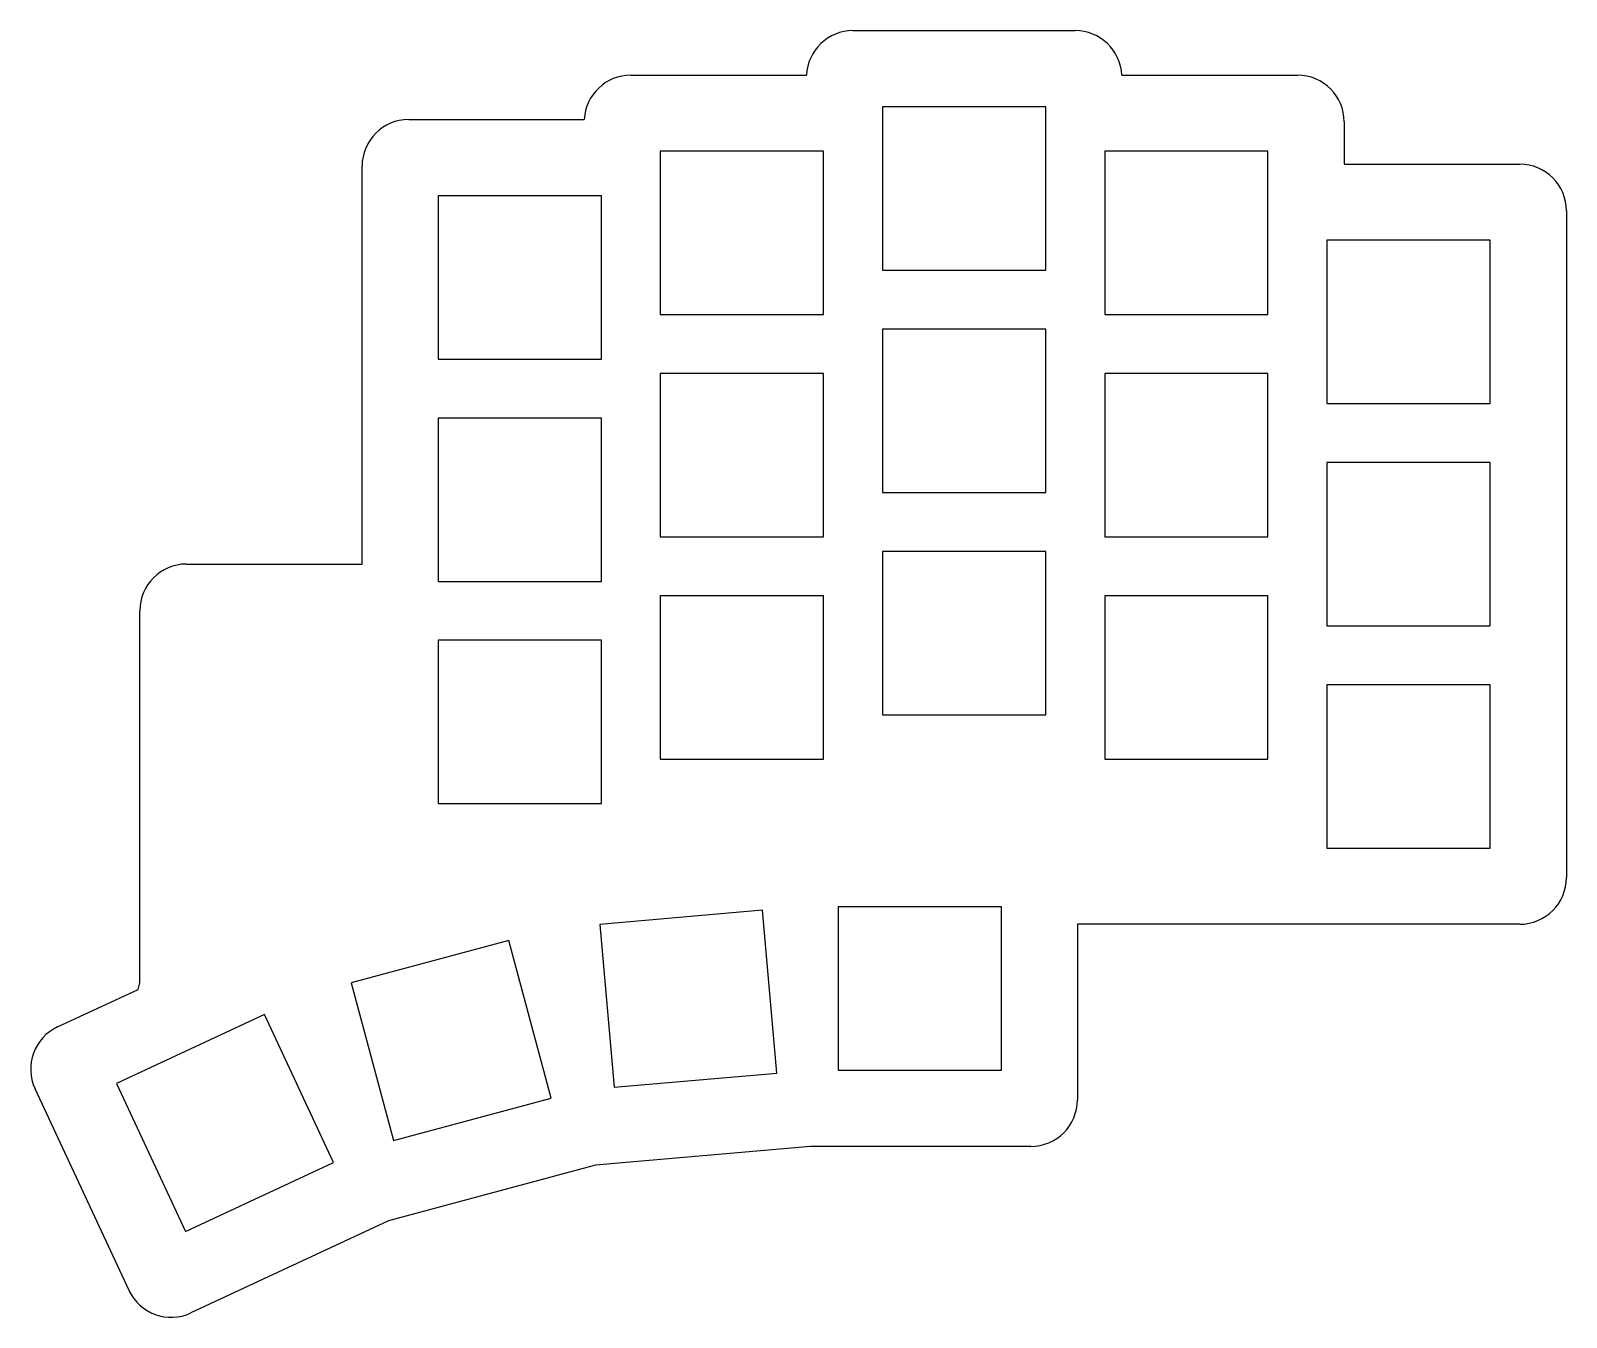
# Model space of a CAD drawing. Header units: millimetres. Extents: x 214 to 346, y -197 to -87.
import ezdxf

# ---------------------------------------------------------------- set-up
doc = ezdxf.new("R2010")
doc.units = ezdxf.units.MM

msp = doc.modelspace()

# ---------------------------------------------------------------- linework, layer by layer
for p, q in [((284.77, -86.94), (303.82, -86.94)), ((265.73, -90.75), (280.78, -90.75)), ((307.82, -90.75), (322.88, -90.75)), ((301.3, -93.47), (287.3, -93.47)), ((287.3, -93.47), (287.3, -107.47)), ((301.3, -107.47), (301.3, -93.47)), ((246.68, -94.56), (261.73, -94.56)), ((326.88, -94.75), (326.88, -98.38)), ((282.25, -97.28), (268.25, -97.28)), ((268.25, -97.28), (268.25, -111.28)), ((282.25, -111.28), (282.25, -97.28)), ((320.35, -97.28), (306.35, -97.28)), ((306.35, -97.28), (306.35, -111.28)), ((320.35, -111.28), (320.35, -97.28)), ((242.68, -132.66), (242.68, -98.56)), ((326.88, -98.38), (341.93, -98.38)), ((263.2, -101.09), (249.2, -101.09)), ((249.2, -101.09), (249.2, -115.09)), ((263.2, -115.09), (263.2, -101.09)), ((345.93, -102.38), (345.93, -159.53)), ((339.4, -104.9), (325.4, -104.9)), ((325.4, -104.9), (325.4, -118.9)), ((339.4, -118.9), (339.4, -104.9)), ((287.3, -107.47), (301.3, -107.47)), ((268.25, -111.28), (282.25, -111.28)), ((306.35, -111.28), (320.35, -111.28)), ((301.3, -112.52), (287.3, -112.52)), ((287.3, -112.52), (287.3, -126.52)), ((301.3, -126.52), (301.3, -112.52)), ((249.2, -115.09), (263.2, -115.09)), ((282.25, -116.33), (268.25, -116.33)), ((268.25, -116.33), (268.25, -130.33)), ((282.25, -130.33), (282.25, -116.33)), ((320.35, -116.33), (306.35, -116.33)), ((306.35, -116.33), (306.35, -130.33)), ((320.35, -130.33), (320.35, -116.33)), ((325.4, -118.9), (339.4, -118.9)), ((263.2, -120.14), (249.2, -120.14)), ((249.2, -120.14), (249.2, -134.14)), ((263.2, -134.14), (263.2, -120.14)), ((339.4, -123.95), (325.4, -123.95)), ((325.4, -123.95), (325.4, -137.95)), ((339.4, -137.95), (339.4, -123.95)), ((287.3, -126.52), (301.3, -126.52)), ((268.25, -130.33), (282.25, -130.33)), ((306.35, -130.33), (320.35, -130.33)), ((301.3, -131.57), (287.3, -131.57)), ((287.3, -131.57), (287.3, -145.57)), ((301.3, -145.57), (301.3, -131.57)), ((227.62, -132.66), (242.68, -132.66)), ((249.2, -134.14), (263.2, -134.14)), ((282.25, -135.38), (268.25, -135.38)), ((268.25, -135.38), (268.25, -149.38)), ((282.25, -149.38), (282.25, -135.38)), ((320.35, -135.38), (306.35, -135.38)), ((306.35, -135.38), (306.35, -149.38)), ((320.35, -149.38), (320.35, -135.38)), ((223.62, -168.56), (223.62, -136.66)), ((325.4, -137.95), (339.4, -137.95)), ((263.2, -139.19), (249.2, -139.19)), ((249.2, -139.19), (249.2, -153.19)), ((263.2, -153.19), (263.2, -139.19)), ((339.4, -143), (325.4, -143)), ((325.4, -143), (325.4, -157)), ((339.4, -157), (339.4, -143)), ((287.3, -145.57), (301.3, -145.57)), ((268.25, -149.38), (282.25, -149.38)), ((306.35, -149.38), (320.35, -149.38)), ((249.2, -153.19), (263.2, -153.19)), ((325.4, -157), (339.4, -157)), ((277.01, -162.33), (263.06, -163.55)), ((278.23, -176.28), (277.01, -162.33)), ((297.49, -162.05), (283.49, -162.05)), ((283.49, -162.05), (283.49, -176.05)), ((297.49, -176.05), (297.49, -162.05)), ((263.06, -163.55), (264.28, -177.5)), ((304.01, -163.53), (304.01, -178.57)), ((341.93, -163.53), (304.01, -163.53)), ((255.27, -164.93), (241.75, -168.55)), ((258.9, -178.45), (255.27, -164.93)), ((216.58, -172.33), (223.49, -169.11)), ((223.49, -169.11), (223.62, -168.56)), ((241.75, -168.55), (245.37, -182.07)), ((234.31, -171.26), (221.63, -177.17)), ((240.23, -183.94), (234.31, -171.26)), ((264.28, -177.5), (278.23, -176.28)), ((283.49, -176.05), (297.49, -176.05)), ((222.7, -194.91), (214.65, -177.64)), ((221.63, -177.17), (227.54, -189.86)), ((245.37, -182.07), (258.9, -178.45)), ((281.14, -182.57), (262.68, -184.19)), ((300.01, -182.57), (281.14, -182.57)), ((227.54, -189.86), (240.23, -183.94)), ((262.68, -184.19), (244.96, -188.94)), ((244.96, -188.94), (228.01, -196.84))]:
    msp.add_line(p, q)
for centre, start, end in [((284.77, -90.94), 90, 177.2774), ((303.82, -90.94), 2.7226, 90), ((265.73, -94.75), 90, 177.2774), ((322.88, -94.75), 0, 90), ((246.68, -98.56), 90, 180), ((341.93, -102.38), 0, 90), ((227.62, -136.66), 90, 180), ((341.93, -159.53), 270, 360), ((218.27, -175.95), 115, 205), ((300.01, -178.57), 270, 360), ((226.32, -193.22), 205, 294.9872)]:
    msp.add_arc(centre, 4, start, end)

doc.saveas('drawing.dxf')
